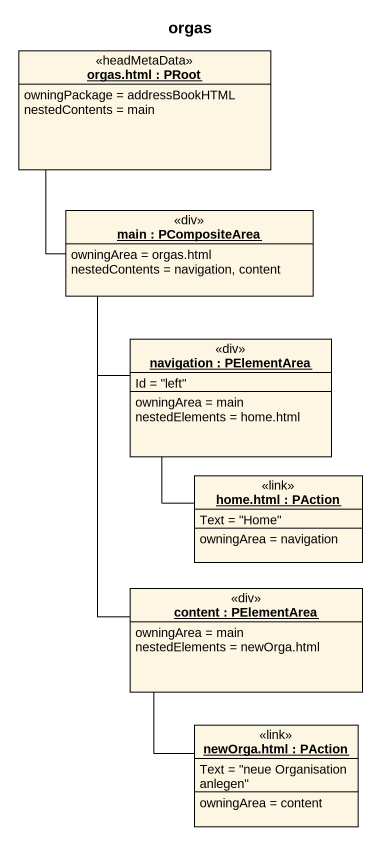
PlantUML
@startuml
title orgas
hide circle
hide empty members
object "orgas.html : PRoot" as orgas_html <<headMetaData>> {
  owningPackage = addressBookHTML
  nestedContents = main
}
object "main : PCompositeArea" as main <<div>> {
  owningArea = orgas.html
  nestedContents = navigation, content
}
object "navigation : PElementArea" as navigation <<div>> {
  Id = "left"
  --
  owningArea = main
  nestedElements = home.html
}
object "home.html : PAction" as home_html <<link>> {
  Text = "Home"
  --
  owningArea = navigation
}
object "content : PElementArea" as content <<div>> {
  owningArea = main
  nestedElements = newOrga.html
}
object "newOrga.html : PAction" as newOrga_html <<link>> {
  Text = "neue Organisation anlegen"
  --
  owningArea = content
}
main -up- orgas_html
navigation -up- main
home_html -up- navigation
content -up- main
newOrga_html -up- content
@enduml
